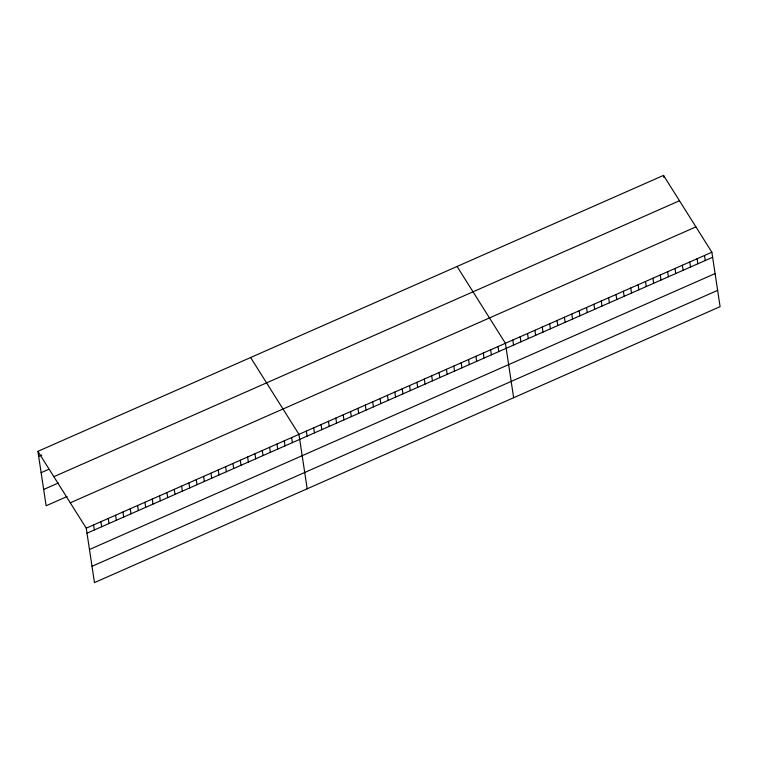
<?xml version="1.0" encoding="UTF-8"?>
<svg xmlns="http://www.w3.org/2000/svg" width="758" height="758" viewBox="0 0 758 758"><rect width="100%" height="100%" fill="white"/><g stroke="black" fill="none" stroke-linecap="round" stroke-linejoin="round"><path stroke-width="1.14" d="M37.9 451.342L663.534 175.401L711.866 252.234L720.1 306.658L94.466 582.599L86.241 528.174L37.9 451.342L46.134 505.766L67.092 496.528M38.658 456.373L41.804 454.99M41.131 472.679L48.465 469.439M53.856 476.697L679.481 200.756M43.67 489.469L58.338 482.998M70.286 502.819L695.92 226.879M86.241 528.174L711.866 252.234M86.999 533.215L712.634 257.265M89.463 549.512L715.097 273.572M92.002 566.302L717.636 290.361M457.074 266.456L505.415 343.298L513.64 397.723M250.614 357.52L298.955 434.353L307.18 488.787M704.495 255.484L705.253 260.525M697.123 258.734L697.881 263.775M689.752 261.993L690.51 267.024M682.371 265.243L683.138 270.274M663.534 175.401L663.837 177.41M674.999 268.493L675.766 273.534M667.627 271.743L668.385 276.784M660.256 275.002L661.014 280.034M652.884 278.252L653.642 283.284M645.503 281.502L646.271 286.543M638.132 284.752L638.899 289.793M630.76 288.012L631.518 293.043M623.389 291.261L624.147 296.293M616.017 294.511L616.775 299.552M608.636 297.761L609.404 302.802M601.265 301.011L602.032 306.052M593.893 304.271L594.651 309.302M586.521 307.521L587.279 312.552M579.15 310.771L579.908 315.811M571.769 314.02L572.536 319.061M564.397 317.28L565.165 322.311M557.026 320.53L557.784 325.561M549.654 323.78L550.412 328.82M542.283 327.03L543.041 332.07M534.902 330.289L535.669 335.32M527.53 333.539L528.298 338.57M520.159 336.789L520.917 341.83M512.787 340.039L513.545 345.079M498.034 346.548L498.802 351.579M490.663 349.798L491.421 354.839M483.291 353.048L484.049 358.089M475.92 356.298L476.678 361.339M468.539 359.557L469.306 364.589M461.167 362.807L461.935 367.848M453.796 366.057L454.554 371.098M446.424 369.307L447.182 374.348M439.053 372.566L439.811 377.598M431.672 375.816L432.439 380.848M424.3 379.066L425.067 384.107M416.928 382.316L417.686 387.357M409.557 385.576L410.315 390.607M402.185 388.826L402.943 393.857M394.804 392.076L395.572 397.116M387.433 395.325L388.2 400.366M380.061 398.585L380.819 403.616M372.69 401.835L373.448 406.866M365.318 405.085L366.076 410.125M357.937 408.335L358.705 413.375M350.566 411.594L351.333 416.625M343.194 414.844L343.952 419.875M335.822 418.094L336.58 423.135M328.451 421.344L329.209 426.384M321.07 424.594L321.837 429.634M313.698 427.853L314.466 432.884M306.327 431.103L307.085 436.134M291.622 437.593L292.38 442.625M284.278 440.824L285.046 445.865M276.945 444.065L277.712 449.096M269.611 447.296L270.379 452.337M262.277 450.527L263.035 455.567M254.944 453.767L255.702 458.798M247.61 456.998L248.368 462.039M240.277 460.239L241.035 465.27M232.933 463.47L233.701 468.51M225.6 466.71L226.367 471.741M218.266 469.941L219.034 474.982M210.932 473.181L211.69 478.213M203.599 476.412L204.357 481.453M196.265 479.643L197.023 484.684M188.931 482.884L189.689 487.915M181.598 486.115L182.356 491.156M174.255 489.355L175.022 494.387M166.921 492.586L167.689 497.627M159.587 495.827L160.345 500.858M152.254 499.058L153.012 504.098M144.92 502.298L145.678 507.329M137.586 505.529L138.344 510.57M130.253 508.76L131.011 513.801M122.91 512.001L123.677 517.032M115.576 515.232L116.344 520.272M108.242 518.472L109.01 523.503M100.909 521.703L101.667 526.744M93.575 524.943L94.333 529.975"/></g></svg>
